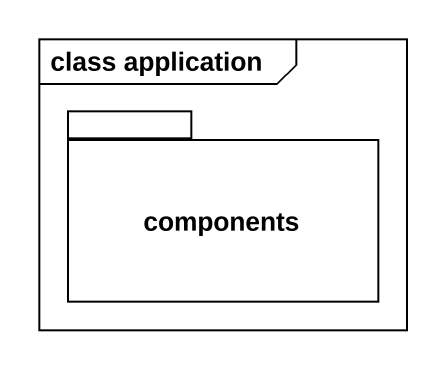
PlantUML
@startuml
mainframe class application
package components {
}
@enduml
